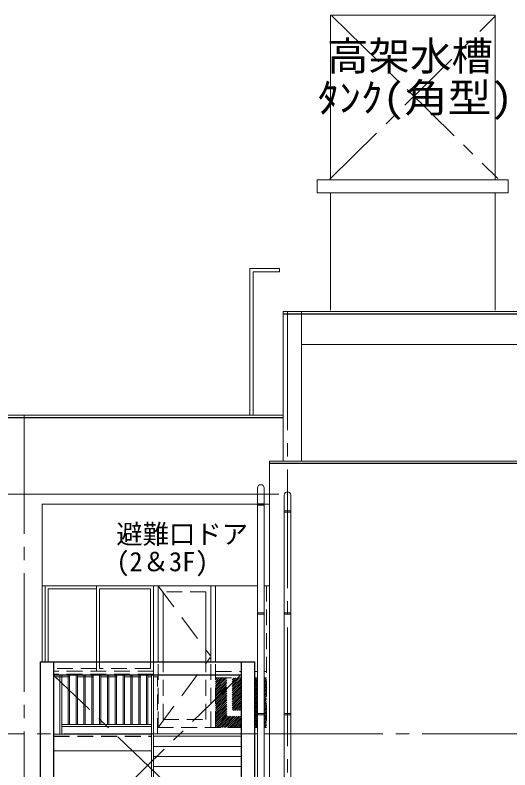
# Model space of a CAD drawing. Units: millimetres at full size, sheet at 1:200; details may follow other scales. Extents: x -55340 to 55340, y -38040 to 38040.
# Drawn here: x 24542 to 32055, y -6706 to 4754 of the extents above; entities that cross this region are included whole.
import ezdxf
from ezdxf.enums import TextEntityAlignment as Align

# ---------------------------------------------------------------- set-up
doc = ezdxf.new("R2010")
doc.units = ezdxf.units.MM
doc.header["$LTSCALE"] = 200
for name, pattern in [('CHAIN1', [8, 5, -1, 1, -1]), ('CHAIN2', [12, 9, -1, 1, -1]), ('DASHED1', [1.8, 1.2, -0.6]), ('DASHED2', [3, 2, -1])]:
    doc.linetypes.add(name, pattern=pattern)
for name, color, linetype, lineweight in [('0-1_通り芯', 3, 'Continuous', 18), ('0-2_躯体', 3, 'Continuous', 18), ('0-3_外壁', 2, 'Continuous', 25), ('0-4_仕上', 7, 'Continuous', 18), ('0-5_建具(ｻｯｼ)', 4, 'Continuous', 9), ('0-A_寸法', 6, 'Continuous', 9), ('1-5_建具(ｻｯｼ)', 4, 'Continuous', 9)]:
    doc.layers.add(name, color=color, linetype=linetype, lineweight=lineweight)
doc.styles.add('ＭＳ ゴシック', font='')
doc.styles.get('ＭＳ ゴシック').set_extended_font_data('MS Gothic')

msp = doc.modelspace()

# ---------------------------------------------------------------- linework, layer by layer
at = {"layer": '0-1_通り芯', "color": 4, "linetype": 'CHAIN2', "lineweight": 9}
for p, q in [((28679.8, 254.4), (28679.8, -13970.6)), ((24679.8, -1320.6), (24679.8, -13970.6))]:
    msp.add_line(p, q, dxfattribs=at)
at = {"layer": '0-2_躯体'}
for p, q in [((28614.8, 254.4), (32744.8, 254.4)), ((28614.8, 254.4), (28614.8, -2020.6)), ((28889.8, 254.4), (28889.8, -2020.6)), ((28889.8, -245.6), (32469.8, -245.6)), ((-8045.2, -1320.6), (28614.8, -1320.6)), ((28404.8, -2020.6), (28404.8, -13820.6)), ((28404.8, -2020.6), (32954.8, -2020.6)), ((28223.8, -2425.6), (28223.8, -13820.6)), ((28323.8, -2425.6), (28323.8, -13820.6)), ((28629.8, -2535.6), (28629.8, -13820.6)), ((28729.8, -2535.6), (28729.8, -13820.6)), ((24954.8, -2670.6), (28404.8, -2670.6)), ((24954.8, -2670.6), (24954.8, -5064.6)), ((28223.8, -2664.2), (28323.8, -2664.2)), ((28223.8, -2684.2), (28323.8, -2684.2)), ((28729.8, -2774.2), (28629.8, -2774.2)), ((28729.8, -2794.2), (28629.8, -2794.2)), ((28223.8, -4320.9), (28323.8, -4320.9)), ((28223.8, -4341), (28323.8, -4341)), ((28729.8, -4320.9), (28629.8, -4320.9)), ((28729.8, -4320.9), (28629.8, -4320.9)), ((28729.8, -4341), (28629.8, -4341)), ((28223.8, -5847.7), (28323.8, -5847.7)), ((28223.8, -5867.7), (28323.8, -5867.7)), ((28729.8, -5847.7), (28629.8, -5847.7)), ((28729.8, -5847.7), (28629.8, -5847.7)), ((28729.8, -5867.7), (28629.8, -5867.7))]:
    msp.add_line(p, q, dxfattribs=at)
at = {"layer": '0-2_躯体', "color": 6, "lineweight": 25}
for p, q in [((28614.8, 219.4), (32744.8, 219.4)), ((-8045.2, -1355.6), (28614.8, -1355.6)), ((28404.8, -2050.6), (32954.8, -2050.6))]:
    msp.add_line(p, q, dxfattribs=at)
at = {"layer": '0-2_躯体'}
for centre, start, end in [((28273.8, -2425.6), 90, 180), ((28273.8, -2425.6), 0, 90), ((28679.8, -2535.6), 90, 180), ((28679.8, -2535.6), 0, 90)]:
    msp.add_arc(centre, 50, start, end, dxfattribs=at)
at = {"layer": '0-3_外壁'}
msp.add_line((25129.8, -5264.6), (27979.8, -5264.6), dxfattribs=at)
at = {"layer": '0-3_外壁', "linetype": 'CHAIN1'}
for p, q in [((27982.7, -8002), (25140.5, -5281.6)), ((27952.3, -5275.5), (25146.6, -8008.1))]:
    msp.add_line(p, q, dxfattribs=at)
at = {"layer": '0-3_外壁'}
msp.add_lwpolyline([(24929.8, -5064.6), (27979.8, -5064.6), (28179.8, -5064.6)], dxfattribs=at)
at = {"layer": '0-4_仕上', "color": 2, "linetype": 'DASHED1', "lineweight": 25}
msp.add_line((25129.8, -6194.6), (26614.8, -6194.6), dxfattribs=at)
at = {"layer": '0-4_仕上'}
msp.add_line((26644.8, -6194.6), (27979.8, -6194.6), dxfattribs=at)
at = {"layer": '0-4_仕上', "color": 4, "lineweight": 9}
msp.add_line((25129.8, -6414.6), (26614.8, -6414.6), dxfattribs=at)
at = {"layer": '0-5_建具(ｻｯｼ)'}
for p, q in [((28223.8, -3910.6), (24954.8, -3910.6)), ((24999.8, -5064.6), (24999.8, -3910.6)), ((25044.8, -5064.6), (25044.8, -3955.6)), ((25779.8, -3955.6), (25044.8, -3955.6)), ((25779.8, -5064.6), (25779.8, -3910.6)), ((26599.8, -3955.6), (25824.8, -3955.6)), ((25824.8, -5064.6), (25824.8, -3955.6)), ((26599.8, -3955.6), (26599.8, -5064.6)), ((26644.8, -5064.6), (26644.8, -3910.6)), ((26714.8, -5064.6), (26714.8, -3910.6)), ((26789.8, -5064.6), (26789.8, -4000.6)), ((27439.8, -5064.6), (27439.8, -4000.6)), ((27514.8, -5064.6), (27514.8, -3910.6)), ((27584.8, -5064.6), (27584.8, -3910.6)), ((25219.8, -6164.6), (25219.8, -5264.6)), ((25249.8, -6164.6), (25249.8, -5264.6)), ((25349.8, -6014.6), (25349.8, -5264.6)), ((25368.8, -6014.6), (25368.8, -5264.6)), ((25468.8, -6014.6), (25468.8, -5264.6)), ((25487.8, -6014.6), (25487.8, -5264.6)), ((25587.8, -6014.6), (25587.8, -5264.6)), ((25606.8, -6014.6), (25606.8, -5264.6)), ((25706.8, -6014.6), (25706.8, -5264.6)), ((25725.8, -6014.6), (25725.8, -5264.6)), ((25825.8, -6014.6), (25825.8, -5264.6)), ((25844.8, -6014.6), (25844.8, -5264.6)), ((25944.8, -6014.6), (25944.8, -5264.6)), ((25963.8, -6014.6), (25963.8, -5264.6)), ((26063.8, -6014.6), (26063.8, -5264.6)), ((26082.8, -6014.6), (26082.8, -5264.6)), ((26182.8, -6014.6), (26182.8, -5264.6)), ((26201.8, -6014.6), (26201.8, -5264.6)), ((26301.8, -6014.6), (26301.8, -5264.6)), ((26320.8, -6014.6), (26320.8, -5264.6)), ((26420.8, -6014.6), (26420.8, -5264.6)), ((26439.8, -6014.6), (26439.8, -5264.6)), ((26539.8, -6014.6), (26539.8, -5264.6)), ((26558.8, -6014.6), (26558.8, -5264.6)), ((26614.8, -6942.6), (26614.8, -5264.6)), ((26644.8, -6942.6), (26644.8, -5264.6)), ((25249.8, -6014.6), (26614.8, -6014.6)), ((25249.8, -6044.6), (26614.8, -6044.6)), ((25129.8, -6164.6), (26614.8, -6164.6)), ((26644.8, -6348.6), (27979.8, -6348.6)), ((26644.8, -6502.6), (27979.8, -6502.6)), ((26644.8, -6656.6), (27979.8, -6656.6))]:
    msp.add_line(p, q, dxfattribs=at)
at = {"layer": '0-5_建具(ｻｯｼ)', "linetype": 'DASHED2'}
for p, q in [((26714.6, -3911.1), (27506, -4970.5)), ((26714.6, -6060.1), (27506, -5000.8))]:
    msp.add_line(p, q, dxfattribs=at)
at = {"layer": '0-5_建具(ｻｯｼ)', "linetype": 'DASHED1'}
for p, q in [((27439.8, -4000.6), (26789.8, -4000.6)), ((28404.8, -3910.6), (28323.8, -3910.6)), ((28359.8, -3910.6), (28359.8, -6060.6)), ((25779.8, -5205.6), (25779.8, -5064.6)), ((25824.8, -5165.6), (25824.8, -5064.6)), ((26599.8, -5064.6), (26599.8, -5165.6)), ((26644.8, -5264.6), (26644.8, -5064.6)), ((26714.8, -6060.6), (26714.8, -5064.6)), ((26789.8, -5940.6), (26789.8, -5064.6)), ((27439.8, -5940.6), (27439.8, -5064.6)), ((27514.8, -6060.6), (27514.8, -5064.6)), ((27584.8, -6060.6), (27584.8, -5064.6)), ((25779.8, -5165.6), (25129.8, -5165.6)), ((26644.8, -5205.6), (25129.8, -5205.6)), ((26644.8, -5250.6), (25129.8, -5250.6)), ((26599.8, -5165.6), (25824.8, -5165.6)), ((27590.4, -5210.6), (27980.1, -5210.6)), ((28179.8, -5210.6), (28223.8, -5210.6)), ((28323.8, -5210.6), (28359.8, -5210.6)), ((25129.8, -5294.6), (26614.9, -5294.6)), ((26644.2, -5294.6), (26704.8, -5294.6)), ((26704.8, -6160.6), (26704.8, -5294.6)), ((27584.8, -5677.5), (27951.7, -5310.6)), ((27584.8, -5649.2), (27923.4, -5310.6)), ((27584.8, -5621), (27895.1, -5310.6)), ((27584.8, -5592.7), (27866.8, -5310.6)), ((27584.8, -5564.4), (27838.5, -5310.6)), ((27584.8, -5536.1), (27810.3, -5310.6)), ((27584.8, -5507.8), (27782, -5310.6)), ((27584.8, -5479.5), (27753.7, -5310.6)), ((27584.8, -5451.3), (27725.4, -5310.6)), ((27584.8, -5423), (27697.1, -5310.6)), ((27584.8, -5394.7), (27668.8, -5310.6)), ((27584.8, -5366.4), (27640.6, -5310.6)), ((27584.8, -5338.1), (27612.3, -5310.6)), ((27584.8, -5705.8), (27979.8, -5310.8)), ((27584.8, -5734.1), (27979.8, -5339.1)), ((27584.8, -5762.4), (27979.8, -5367.4)), ((27590.4, -5310.6), (27978.7, -5310.6)), ((28179.8, -5310.6), (28223.8, -5310.6)), ((28179.8, -5337.1), (28206.2, -5310.6)), ((28179.8, -5365.4), (28223.8, -5321.3)), ((28179.8, -5393.7), (28223.8, -5349.6)), ((28179.8, -5422), (28223.8, -5377.9)), ((28323.8, -5310.6), (28359.8, -5310.6)), ((28323.8, -5334.5), (28347.7, -5310.6)), ((28323.8, -5362.7), (28359.8, -5326.8)), ((28323.8, -5391), (28359.8, -5355.1)), ((28323.8, -5419.3), (28359.8, -5383.4)), ((27584.8, -5790.7), (27979.8, -5395.7)), ((27584.8, -5818.9), (27979.8, -5424)), ((27584.8, -5847.2), (27979.8, -5452.3)), ((27584.8, -5875.5), (27979.8, -5480.5)), ((28179.8, -5450.2), (28223.8, -5406.2)), ((28179.8, -5478.5), (28223.8, -5434.5)), ((28179.8, -5506.8), (28223.8, -5462.8)), ((28179.8, -5535.1), (28223.8, -5491)), ((28323.8, -5447.6), (28359.8, -5411.7)), ((28323.8, -5475.9), (28359.8, -5439.9)), ((28323.8, -5504.2), (28359.8, -5468.2)), ((28323.8, -5532.4), (28359.8, -5496.5)), ((27584.8, -5903.8), (27979.8, -5508.8)), ((27584.8, -5932.1), (27979.8, -5537.1)), ((27584.8, -5960.4), (27979.8, -5565.4)), ((27584.8, -5988.7), (27979.8, -5593.7)), ((28179.8, -5563.4), (28223.8, -5519.3)), ((28179.8, -5591.7), (28223.8, -5547.6)), ((28179.8, -5619.9), (28223.8, -5575.9)), ((28179.8, -5648.2), (28223.8, -5604.2)), ((28323.8, -5560.7), (28359.8, -5524.8)), ((28323.8, -5589), (28359.8, -5553.1)), ((28323.8, -5617.3), (28359.8, -5581.4)), ((28323.8, -5645.6), (28359.8, -5609.6)), ((27584.8, -6016.9), (27979.8, -5622)), ((27584.8, -6045.2), (27979.8, -5650.2)), ((27597.7, -6060.6), (27979.8, -5678.5)), ((27625.9, -6060.6), (27979.8, -5706.8)), ((28179.8, -5676.5), (28223.8, -5632.5)), ((28179.8, -5704.8), (28223.8, -5660.7)), ((28179.8, -5733.1), (28223.8, -5689)), ((28179.8, -5761.4), (28223.8, -5717.3)), ((28323.8, -5673.9), (28359.8, -5637.9)), ((28323.8, -5702.2), (28359.8, -5666.2)), ((28323.8, -5730.4), (28359.8, -5694.5)), ((28323.8, -5758.7), (28359.8, -5722.8)), ((27654.2, -6060.6), (27979.8, -5735.1)), ((27682.5, -6060.6), (27979.8, -5763.4)), ((27710.8, -6060.6), (27979.8, -5791.7)), ((27739.1, -6060.6), (27979.8, -5819.9)), ((28179.8, -5789.7), (28223.8, -5745.6)), ((28179.8, -5817.9), (28223.8, -5773.9)), ((28179.8, -5846.2), (28223.8, -5802.2)), ((28179.8, -5874.5), (28223.8, -5830.5)), ((28323.8, -5787), (28359.8, -5751.1)), ((28323.8, -5815.3), (28359.8, -5779.4)), ((28323.8, -5843.6), (28359.8, -5807.6)), ((28323.8, -5871.9), (28359.8, -5835.9)), ((26789.8, -5940.6), (27439.8, -5940.6)), ((27767.4, -6060.6), (27979.8, -5848.2)), ((27795.6, -6060.6), (27979.8, -5876.5)), ((27823.9, -6060.6), (27979.8, -5904.8)), ((27852.2, -6060.6), (27979.8, -5933.1)), ((28179.8, -5902.8), (28223.8, -5858.7)), ((28179.8, -5931.1), (28223.8, -5887)), ((28179.8, -5959.4), (28223.8, -5915.3)), ((28179.8, -5987.6), (28223.8, -5943.6)), ((28323.8, -5900.1), (28359.8, -5864.2)), ((28323.8, -5928.4), (28359.8, -5892.5)), ((28323.8, -5956.7), (28359.8, -5920.8)), ((28323.8, -5985), (28359.8, -5949.1)), ((26704.8, -6060.6), (27980.7, -6060.6)), ((27880.5, -6060.6), (27979.8, -5961.4)), ((27908.8, -6060.6), (27979.8, -5989.7)), ((27937.1, -6060.6), (27979.8, -6017.9)), ((27965.4, -6060.6), (27979.8, -6046.2)), ((28179.8, -6015.9), (28223.8, -5971.9)), ((28179.8, -6044.2), (28223.8, -6000.2)), ((28184.4, -6060.6), (28223.1, -6060.6)), ((28191.6, -6060.6), (28223.8, -6028.4)), ((28219.9, -6060.6), (28223.8, -6056.7)), ((28323.6, -6060.6), (28359.8, -6060.6)), ((28323.8, -6013.3), (28359.8, -5977.3)), ((28323.8, -6041.6), (28359.8, -6005.6)), ((28333, -6060.6), (28359.8, -6033.9))]:
    msp.add_line(p, q, dxfattribs=at)
at = {"layer": '0-A_寸法', "color": 4, "linetype": 'CHAIN2'}
for p, q in [((28546.7, -2520.6), (-46649.4, -2520.6)), ((-32320.2, -2520.6), (28546.7, -2520.6)), ((28323.8, -6160.6), (43648.9, -6160.6))]:
    msp.add_line(p, q, dxfattribs=at)
msp.add_lwpolyline([(-32320.2, -6160.6), (26753.1, -6160.6), (28223.8, -6160.6)], dxfattribs=at)
at = {"layer": '1-5_建具(ｻｯｼ)', "linetype": 'CHAIN1'}
for p, q in [((29318.9, 2261.7), (31832, 4737.6)), ((29349.9, 4743.8), (31869.3, 2274.1))]:
    msp.add_line(p, q, dxfattribs=at)
at = {"layer": '1-5_建具(ｻｯｼ)'}
for p, q in [((29329.8, 4754.4), (31829.8, 4754.4)), ((29329.8, 2254.4), (29329.8, 4754.4)), ((31829.8, 2254.4), (31829.8, 4754.4))]:
    msp.add_line(p, q, dxfattribs=at)
at = {"layer": '1-5_建具(ｻｯｼ)', "color": 7, "lineweight": 18}
for p, q in [((29129.8, 2254.4), (32029.8, 2254.4)), ((29129.8, 2054.4), (29129.8, 2254.4)), ((32029.8, 2054.4), (32029.8, 2254.4)), ((29129.8, 2054.4), (32029.8, 2054.4)), ((29329.8, 271.8), (29329.8, 2054.4)), ((31829.8, 271.8), (31829.8, 2054.4)), ((28104.8, 906.4), (28554.8, 906.4)), ((28104.8, -1323.5), (28104.8, 906.4)), ((28154.8, 856.4), (28554.8, 856.4)), ((28154.8, -1314), (28154.8, 856.4)), ((28554.8, 856.4), (28554.8, 906.4))]:
    msp.add_line(p, q, dxfattribs=at)
at = {"layer": '1-5_建具(ｻｯｼ)', "color": 2, "lineweight": 25}
for p, q in [((24929.8, -13820.6), (24929.8, -5064.6)), ((25129.8, -10035.5), (25129.8, -5064.6)), ((27979.8, -5191.9), (27979.8, -5064.6)), ((28179.8, -13820.6), (28179.8, -5064.6))]:
    msp.add_line(p, q, dxfattribs=at)
msp.add_lwpolyline([(27979.8, -13820.6), (27979.8, -5193.4), (27979.8, -5191.9)], dxfattribs=at)

# ---------------------------------------------------------------- texts
at = {"layer": '1-5_建具(ｻｯｼ)', "color": 2, "style": 'ＭＳ ゴシック'}
for s, width, p in [('高架水槽', 1.05, (29277.9, 3781.7)), ('ﾀﾝｸ(角型)', 1.1, (29132.4, 3147.5))]:
    msp.add_text(s, height=439.9, dxfattribs=dict(at, width=width)).set_placement(p, align=Align.BOTTOM_LEFT)
at = {"layer": '1-5_建具(ｻｯｼ)', "color": 7, "style": 'ＭＳ ゴシック'}
for s, p in [('避難口ドア', (26079.8, -3360.5)), ('(2＆3F)', (26079.8, -3777.8))]:
    msp.add_text(s, height=293.3, dxfattribs=at).set_placement(p, align=Align.BOTTOM_LEFT)

doc.saveas('drawing.dxf')
